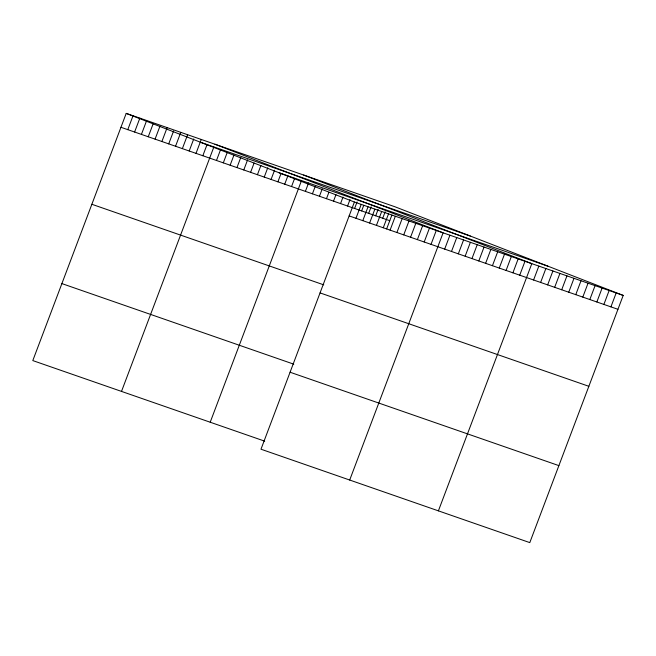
<?xml version="1.0" encoding="UTF-8"?>
<svg xmlns="http://www.w3.org/2000/svg" width="656" height="656" viewBox="0 0 656 656"><rect width="100%" height="100%" fill="white"/><g stroke="black" fill="none" stroke-linecap="round" stroke-linejoin="round"><path stroke-width="0.98" d="M623.2 295.413L354.396 202.015L260.99 449.212L529.794 542.61L623.2 295.413L395.01 206.788L126.206 113.39L32.8 360.587L264.696 441.16M127.781 129.658L133.037 115.759M134.603 132.028L139.859 118.129M141.425 134.406L146.682 120.499M148.248 136.776L153.151 123.795M155.07 139.146L159.974 126.165M161.893 141.516L167.149 127.608M168.723 143.885L173.627 130.913M175.546 146.255L180.794 132.356M182.368 148.625L187.624 134.726M189.19 151.003L193.741 138.949M196.013 153.373L201.269 139.466M202.835 155.743L207.042 144.615M121.508 391.411L213.864 146.985M216.48 160.482L220.687 149.363M223.311 162.852L227.156 152.659M230.133 165.222L233.987 155.029M236.955 167.592L240.809 157.399M243.778 169.97L247.632 159.769M250.6 172.339L254.102 163.065M257.423 174.709L260.924 165.435M264.245 177.079L267.746 167.813M271.067 179.449L274.577 170.183M277.898 181.819L281.047 173.479M284.72 184.188L287.869 175.849M291.543 186.558L294.692 178.219M210.207 422.234L301.514 180.589M305.393 191.372L308.55 183.032M312.428 193.815L315.224 186.402M319.456 196.259L322.26 188.846M326.483 198.702L328.935 192.216M333.519 201.146L335.97 194.66M340.546 203.59L342.998 197.103M347.573 206.033L350.025 199.547M354.609 208.477L357.061 201.982M355.97 218.292L361.218 204.385M361.636 210.92L363.736 205.353M362.793 220.662L368.049 206.755M368.664 213.356L371.116 206.87M369.615 223.032L374.871 209.125M375.699 215.799L378.151 209.313M376.437 225.402L381.694 211.494M382.727 218.243L385.179 211.757M383.26 227.771L388.516 213.872M386.638 228.936L391.862 215.127M390.082 230.141L395.338 216.242M396.913 232.511L402.161 218.612M403.735 234.881L408.983 220.982M410.558 237.259L415.806 223.352M417.38 239.629L422.636 225.721M424.202 241.998L429.459 228.091M431.025 244.368L436.281 230.461M349.697 480.036L443.103 232.839L214.914 144.205M444.67 249.108L449.926 235.209M451.5 251.478L456.748 237.579M458.323 253.847L463.571 239.948M465.145 256.225L470.393 242.318M471.967 258.595L477.224 244.688M478.79 260.965L484.046 247.058M485.612 263.335L490.868 249.436M492.435 265.705L497.691 251.806M499.257 268.074L504.513 254.175M506.088 270.444L511.336 256.545M512.91 272.822L518.158 258.915M519.732 275.192L524.98 261.285M438.397 510.86L531.811 263.655L303.621 175.029M533.582 280.005L538.838 266.098M540.618 282.449L545.866 268.542M547.645 284.884L552.901 270.985M554.673 287.328L559.929 273.429M561.708 289.772L566.956 275.873M568.736 292.215L573.992 278.316M575.763 294.659L581.019 280.76M582.799 297.102L588.047 283.195M589.826 299.546L595.082 285.639M596.853 301.99L602.11 288.082M603.889 304.433L609.137 290.526M610.916 306.869L616.173 292.97M201.515 142.631L470.311 236.029M279.095 172.766L547.899 266.164M120.958 127.289L389.754 220.687M349.148 215.914L617.944 309.312M91.865 204.278L323.761 284.852M320.054 292.904L588.858 386.302M61.894 283.597L293.781 364.17M290.083 372.231L558.879 465.621M126.206 113.39L354.396 202.015"/></g></svg>
